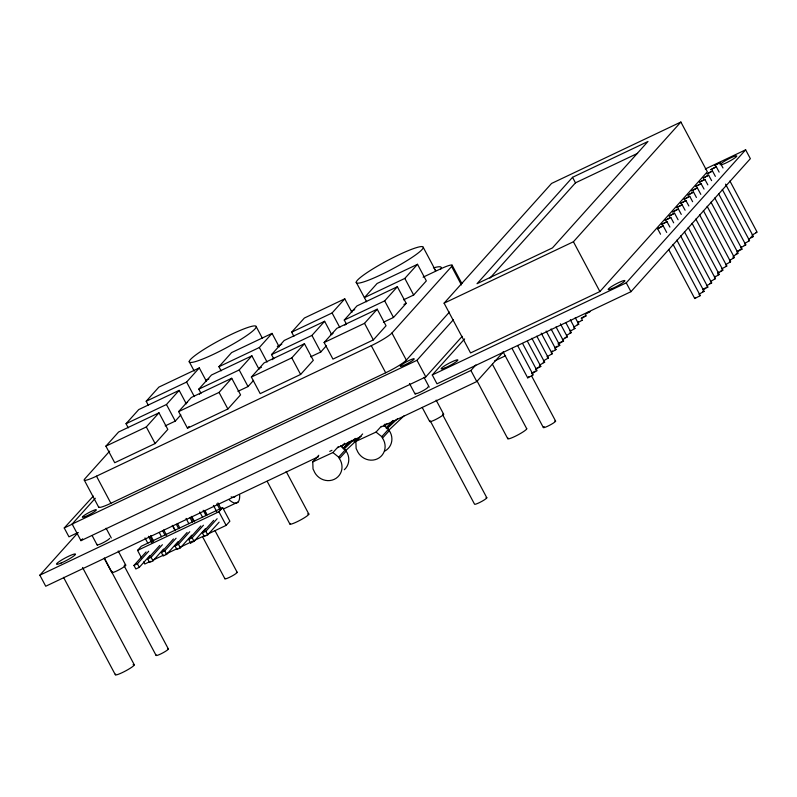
<?xml version="1.0" encoding="UTF-8"?>
<svg xmlns="http://www.w3.org/2000/svg" width="797" height="797" viewBox="0 0 797 797"><rect width="100%" height="100%" fill="white"/><g stroke="black" fill="none" stroke-linecap="round" stroke-linejoin="round"><path stroke-width="1.2" d="M560.401 323.781L567.344 336.852L562.353 339.781M697.325 187.823L691.776 190.832L697.325 187.823L700.802 194.358M707.168 206.343L734.386 257.521L729.903 260.28M536.819 336.185L548.396 357.973L543.385 360.911M678.377 208.944L672.817 211.942L678.377 208.944L681.266 214.393M688.219 227.464L715.427 278.641L710.416 281.58M575.265 317.674L578.742 324.2L573.601 327.149M708.712 175.181L703.133 178.13L708.583 175.131L711.611 180.63M718.555 193.691L745.773 244.878L740.632 247.827M565.95 322.855L571.16 332.658L566.468 335.447M701.131 183.629L695.552 186.578L701.011 183.579L704.03 189.078M710.974 202.149L738.191 253.326L733.041 256.275M522.563 343.447L537.039 370.665L531.868 373.614M667.019 221.646L661.43 224.585L666.9 221.586L669.908 227.095M676.862 240.166L704.08 291.343L698.899 294.292M546.154 331.044L555.997 349.554L551.275 352.354M685.968 200.535L680.499 203.524L685.858 200.475L688.867 205.975M695.821 219.045L723.028 270.233L717.559 273.222M720.089 162.528L714.61 165.517L719.98 162.458L722.989 167.968M729.932 181.039L757.15 232.226L751.96 235.165M531.888 338.277L544.63 362.237L539.4 365.185M674.601 213.217L669.012 216.117L674.511 213.148L678.078 219.753M684.444 231.728L711.661 282.915L706.431 285.854M541.203 333.096L552.211 353.788L546.981 356.737M682.182 204.769L676.593 207.678L682.093 204.699L685.081 210.219M692.025 223.28L719.243 274.467L714.451 277.276M570.323 319.736L574.956 328.454L570.164 331.263M704.927 179.435L699.338 182.334L704.837 179.355L707.826 184.874M714.77 197.945L741.987 249.132L736.757 252.071M517.612 345.529L533.253 374.929L527.724 377.878L528.122 377.33M660.534 234.208L657.645 228.769L662.516 225.95L663.164 225.82L666.7 232.445M663.224 225.91L657.645 228.769M673.067 244.43L700.284 295.607L694.755 298.556L695.622 297.67M712.498 171.016L706.969 173.945L712.458 170.917L715.357 176.366M716.284 166.802L710.745 169.721L716.264 166.703L719.153 172.142M105.901 446.141L118.584 432.014L158.992 412.816L167.818 429.414L155.136 443.55L114.718 462.738L105.901 446.141L146.309 426.953L158.992 412.816M128.257 427.85L126.046 423.695L138.738 409.568L179.146 390.371L186.319 403.86M148.401 405.404L146.2 401.25L158.882 387.113L199.29 367.925L206.463 381.404M109.667 451.152L84.801 478.858A18.949 2.441 -28 0 0 96.487 476.168L371.282 345.669A18.949 2.441 -28 0 0 391.925 333.007L451.62 266.497L461.423 284.928M126.046 423.695L166.463 404.507L179.146 390.371M146.2 401.25L186.608 382.062L199.29 367.925M462.21 336.334L425.807 376.891L80.965 540.665L72.138 524.067L95.311 498.255M178.638 411.601L191.33 397.464L231.738 378.276L240.564 394.874L227.872 409L187.464 428.198L178.638 411.601L219.045 392.413L231.738 378.276M200.993 393.3L198.792 389.155L211.474 375.018L251.882 355.831L259.055 369.31M221.138 370.854L218.936 366.71L231.618 352.573L272.036 333.385L279.199 346.864M165.178 425.897L175.28 421.105L180.829 414.918M199.399 394.236L200.983 392.473M318.511 456.701L45.728 586.243L39.85 575.185L77.986 532.695M80.965 540.665L82.619 538.812M198.792 389.155L239.2 369.957L251.882 355.831M218.936 366.71L259.344 347.512L272.036 333.385M187.464 428.198L189.048 426.425M251.384 377.061L264.066 362.924L304.474 343.736L313.301 360.324L300.618 374.46L260.201 393.648L251.384 377.061L291.792 357.863L304.474 343.736M273.73 358.76L271.528 354.605L284.21 340.478L324.628 321.281L331.791 334.77M293.884 336.314L291.672 332.16L304.364 318.033L344.772 298.835L351.945 312.324M237.924 391.357L248.026 386.555L253.576 380.378M272.136 359.696L273.72 357.923M271.528 354.605L311.936 335.417L324.628 321.281M291.672 332.16L332.09 312.972L344.772 298.835M141.448 557.731L137.552 550.408L141.278 546.254L222.642 507.609L229.875 521.218L226.149 525.372L207.2 534.379M324.12 342.511L336.802 328.374L377.22 309.186L386.037 325.784L373.355 339.911L332.947 359.108L324.12 342.511L364.528 323.323L377.22 309.186M346.476 324.21L344.264 320.065L356.956 305.928L397.364 286.741L406.191 303.338L393.499 317.465L383.397 322.267M310.661 356.807L320.763 352.015L326.312 345.828M344.872 325.146L346.466 323.383M149.866 555.569L139.296 567.344L135.849 568.978L133.966 565.442L146.06 551.972M133.966 565.442L137.413 563.798L148.7 551.235M163.554 549.063L152.984 560.839L149.537 562.483L147.654 558.936L159.749 545.467M147.654 558.936L151.101 557.302L162.389 544.73M344.264 320.065L384.682 300.877L397.364 286.741M417.518 264.295L377.101 283.483L364.418 297.62L404.826 278.422L417.518 264.295L426.335 280.883L413.653 295.02L403.551 299.821M178.05 541.661L166.673 554.343L163.226 555.977L161.343 552.441L173.427 538.971M161.343 552.441L164.79 550.807L176.077 538.234M191.738 535.166L180.361 547.848L176.904 549.482L175.031 545.945L187.116 532.476M175.031 545.945L178.478 544.301L189.756 531.729M205.427 528.66L194.04 541.342L190.593 542.986L188.71 539.439L200.804 525.97M188.71 539.439L192.157 537.806L203.444 525.233M190.593 542.986L192.216 541.173M137.552 550.408L218.906 511.774L222.642 507.609M219.115 522.165L207.728 534.847L204.281 536.481L202.398 532.944L213.686 520.371M202.398 532.944L205.845 531.3L217.133 518.737M444.098 303.169L551.564 183.449L680.877 122.041L707.347 171.823L599.892 291.543L470.569 352.951L444.098 303.169L573.422 241.76L680.877 122.041M98.758 506.553A18.949 2.441 -28 0 0 110.893 503.276L385.688 372.777A18.949 2.441 -28 0 0 406.331 360.114L449.448 312.075M572.535 177.313L477.014 283.722L552.451 247.907L647.971 141.487L572.535 177.313L575.474 182.842L489.926 278.153M72.138 524.067L416.98 360.304L453.383 319.746M705.285 168.984L745.643 149.816L750.356 158.673L630.955 291.692L436.985 383.815L432.273 374.959L464.611 338.934M39.85 575.185L470.907 370.475L475.879 364.936M381.374 426.853L476.785 381.544L503.315 351.975M432.273 374.959L626.253 282.845L745.643 149.816M340.658 445.872L345.45 449.697L346.187 451.132L339.402 458.574A14.994 14.107 42.3 0 1 334.212 479.356A14.994 14.107 42.3 0 1 313.759 470.429L313.022 468.995L312.763 461.881L318.79 455.256M312.763 461.881L332.917 452.557L338.197 446.768M341.325 446.888L344.623 443.262M343.278 448.153L349.036 441.827M339.402 458.574L338.665 457.139L345.45 449.697M383.765 425.409L388.557 429.224L389.295 430.659L382.51 438.101A14.994 14.107 42.3 0 1 377.32 458.883A14.994 14.107 42.3 0 1 356.867 449.956L356.129 448.522L355.87 441.408L362.645 433.957M355.87 441.408L376.025 432.084L381.295 426.295M383.506 425.797L385.15 423.984M384.433 426.415L386.904 423.695M386.376 427.69L392.971 420.447M382.51 438.101L381.773 436.666L388.557 429.224M77.927 532.565L68.95 536.829L64.238 527.973L93.339 496.103M343.049 448.681L351.885 440.352M343.796 449.219L355.273 438.4M353.888 441.697L356.538 439.207M345.798 450.564L359.039 438.081M386.156 428.208L394.107 420.716M386.894 428.746L397.494 418.764M388.896 430.101L403.92 415.944M558.199 343.746L559.076 343.099M531.788 373.195L532.785 372.508M717.778 272.753L718.784 272.056M581.252 318.152L582.368 317.415M535.803 368.802L536.311 368.453M729.394 259.892L729.913 259.543M740.911 247.12L741.469 246.751M570.194 330.596L570.782 330.217M714.481 276.609L715.068 276.24M528.59 376.991L529.198 376.612M577.925 322.058L578.532 321.669M555.21 347.372L555.828 346.984M703.343 289.132L703.97 288.743M551.753 351.387L552.411 350.989M737.813 250.896L738.49 250.497M536.939 368.065L537.636 367.666M559.713 342.71L560.411 342.312M533.442 372.119L534.169 371.721M583.065 317.017L583.793 316.638M556.515 346.595L557.252 346.207M704.678 288.345L705.405 287.956M739.217 250.109L739.935 249.75M750.834 237.317L751.541 236.968M538.373 367.287L539.081 366.949M561.148 341.933L561.845 341.594M575.474 182.842L637.6 153.343M205.516 380.508L208.884 378.914M277.296 346.416L281.789 344.284M351.328 311.258L354.695 309.664M423.107 277.177L439.934 269.187A18.949 2.441 -28 0 1 451.62 266.497M185.332 403.451L187.574 402.385M259.194 368.373L261.436 367.307M330.805 334.361L333.056 333.295M403.94 304.404L406.191 303.338M64.238 527.973L73.224 523.709M494.509 361.001L505.597 355.731M564.953 337.699L565.651 337.36M329.739 451.371L331.98 450.305M337.589 447.645L361.161 436.447M223.489 508.974L238.084 502.04M150.354 561.367L144.785 564.017L143.669 561.925M152.586 560.311L163.734 555.021M165.955 553.955L177.103 548.665M179.335 547.609L190.483 542.319M193.82 540.725L204.968 535.435M736.02 254.034L736.697 253.715M534.897 371.352L535.574 371.043M587.997 312.215L588.674 311.906M720.896 270.91L721.574 270.591M709.599 283.543L711.661 282.915M584.51 316.289L586.283 315.722L581.372 318.651M732.682 258.039L733.32 257.77M744.259 245.277L745.773 244.878M577.227 324.608L578.742 324.2M569.666 333.046L571.16 332.658M702.605 291.722L704.08 291.343M755.705 232.585L756.293 232.345M585.387 314.347L590.119 311.547L589.262 311.667M740.612 249.441L741.987 249.132M717.858 274.786L719.243 274.467M543.245 362.555L544.63 362.237M531.988 375.178L532.535 374.969M744.647 243.533L749.519 240.614L722.301 189.437M581.322 320.255L582.527 320.035L577.616 322.855M725.639 266.258L726.814 266.068L721.494 268.988M554.842 348.209L559.783 345.39L551.066 328.952M752.189 236.689L753.344 236.5L748.413 239.319M702.874 290.018L707.836 287.079L680.628 235.902M539.718 366.67L540.804 366.411L535.474 369.429M729.514 262.004L730.59 261.745L725.609 264.684M566.288 337.101L567.344 336.852M714.381 278.88L715.427 278.641M555.13 349.684L555.997 349.554M574.149 328.543L574.956 328.454M551.404 353.888L552.211 353.788M699.577 295.647L700.284 295.607M748.891 240.724L749.519 240.614M559.145 345.38L559.753 345.28M707.268 287.159L707.836 287.079M563.001 341.136L563.559 341.066L558.209 344.095M733.828 257.59L734.386 257.521M547.858 358.022L548.396 357.973M689.724 196.261L684.215 199.29L689.724 196.261L692.623 201.711M670.785 217.382L665.246 220.4L670.785 217.382L673.674 222.831M693.529 192.047L687.99 195.056L693.529 192.047L696.429 197.497M376.025 432.084L381.773 436.666M332.917 452.557L338.665 457.139M725.529 184.127L753.324 236.4M703.372 210.557L730.59 261.745M699.567 214.782L726.784 265.959M668.643 249.461L694.695 298.467M626.253 282.845L630.955 291.692M573.422 241.76L599.892 291.543M556.027 326.909L563.559 341.066M527.484 341.365L540.804 366.411M531.768 376.264L555.619 421.125M512.033 348.389L527.664 377.788M503.186 352.015L543.325 427.511M452.108 265.172L461.901 283.602M492.416 364.219L526.747 428.776M423.307 247.459A37.907 4.882 -28 0 1 372.737 278.482A37.907 4.882 -28 0 1 373.235 268.669A37.907 4.882 -28 0 1 423.307 247.459L435.66 270.691A37.907 4.882 -28 0 0 434.594 269.814M476.895 380.657L507.729 438.649M470.907 370.475L476.785 381.544M404.826 278.422L413.653 295.02M416.98 360.304L425.807 376.891M384.682 300.877L393.499 317.465M424.034 377.35L429.224 387.113M436.148 400.124L443.65 414.231M442.604 414.629L486.818 497.776M391.925 333.007L406.331 360.114M430.31 421.005L474.524 504.162A6.954 0.897 -28 0 0 482.215 501.154A6.954 0.897 -28 0 0 486.021 497.687M356.219 282.287L366.62 301.764M409.479 383.516L415.247 394.366M422.171 407.387L429.673 421.483M364.528 323.323L373.355 339.911M371.282 345.669L385.688 372.777M332.09 312.972L339.811 327.487M311.936 335.417L320.763 352.015M291.792 357.863L300.618 374.46M256.275 326.78A37.907 4.882 -28 0 1 205.706 357.803A37.907 4.882 -28 0 1 206.204 348A37.907 4.882 -28 0 1 256.275 326.78L262.452 338.396M259.344 347.512L267.065 362.037M239.2 369.957L248.026 386.555M286.173 471.455L308.857 514.125M267.164 481.318L289.849 523.988M219.045 392.413L227.872 409M189.178 361.609L194.239 371.113M186.608 382.062L194.329 396.577M166.463 404.507L175.28 421.105M217.93 502.887L221.367 509.353M216.874 503.774L220.271 510.16M218.906 511.774L226.149 525.372M213.427 505.408L216.824 511.794M204.819 510.469L207.11 514.782M205.188 512.172L206.353 514.364M215.07 530.772L237.187 572.356M203.195 510.269L206.015 515.589M199.738 511.913L202.568 517.233M205.845 531.3L207.728 534.847M146.309 426.953L155.136 443.55M191.718 516.376L194.627 521.846M202.777 537.158L224.884 578.742M191.131 516.964L193.422 521.278M190.075 517.841L192.336 522.095M186.06 518.409L188.879 523.729M192.157 537.806L194.04 541.342M177.442 523.47L179.733 527.773M176.386 524.336L178.648 528.59M172.939 525.97L175.201 530.224M172.301 525.372L175.181 530.782M178.478 544.301L180.361 547.848M163.754 529.965L166.623 535.355M162.698 530.832L164.959 535.086M159.251 532.476L161.512 536.73M164.79 550.807L166.673 554.343M150.733 535.574L153.622 541.004M150.075 536.471L152.934 541.85M148.451 536.271L151.838 542.657M144.994 537.905L147.824 543.225M151.101 557.302L152.984 560.839M96.487 476.168L110.893 503.276M137.413 563.798L139.296 567.344M84.313 480.183L98.728 507.29M106.101 528.222L111.291 537.985M118.215 550.996L125.707 565.093M124.163 565.85L168.376 649.007M104.297 558.01L156.082 655.393M92.193 535.684L97.383 545.437M104.297 558.458L111.799 572.555M82.539 567.464L134.314 664.847M63.531 577.337L115.306 674.71M427.81 386.983A6.954 0.897 -28 0 1 421.802 391.377A6.954 0.897 -28 0 1 415.924 393.15M109.568 538.373A6.954 0.897 -28 0 1 102.564 543.006A6.954 0.897 -28 0 1 97.493 544.381M307.622 513.985A10.74 1.385 -28 0 1 300.519 520.003A10.74 1.385 -28 0 1 290.198 523.41M167.579 648.917A6.954 0.897 -28 0 1 162.977 652.813A6.954 0.897 -28 0 1 156.302 655.014M433.369 267.961A44.224 5.699 -28 0 1 440.592 269.247M554.822 421.035A6.954 0.897 -28 0 1 549.422 425.359A6.954 0.897 -28 0 1 544.172 426.564M526.438 428.527A10.74 1.385 -28 0 1 517.153 435.321A10.74 1.385 -28 0 1 508.078 438.061M346.187 451.132A14.994 14.107 42.3 0 1 344.324 469.722M389.295 430.659A14.994 14.107 42.3 0 1 384.991 450.982M720.06 164.73A9.474 1.225 -28 0 1 731.377 157.557A9.474 1.225 -28 0 1 734.824 157.945A9.474 1.225 -28 0 1 721.146 164.849M133.079 664.708A10.74 1.385 -28 0 1 125.976 670.725A10.74 1.385 -28 0 1 115.655 674.132M124.452 565.193A7.9 1.016 -28 0 1 119.42 569.626A7.9 1.016 -28 0 1 112.397 571.658M442.733 414.121A7.9 1.016 -28 0 1 437.513 418.555A7.9 1.016 -28 0 1 429.922 421.055M236.38 572.266A6.954 0.897 -28 0 1 231.788 576.161A6.954 0.897 -28 0 1 225.103 578.363M239.668 494.967A28.433 9.365 64.6 0 1 229.456 500.048M235.135 496.511A22.107 7.283 64.6 0 1 231.15 496.83M61.18 563.001A10.74 1.385 -28 0 0 75.506 554.204A10.74 1.385 -28 0 0 61.309 560.221A10.74 1.385 -28 0 0 61.18 563.001M612.255 288.484A9.474 1.225 -28 0 0 624.898 280.733A9.474 1.225 -28 0 0 612.375 286.033A9.474 1.225 -28 0 0 612.255 288.484M445.224 367.806A9.474 1.225 -28 0 0 457.867 360.055A9.474 1.225 -28 0 0 445.344 365.355A9.474 1.225 -28 0 0 445.224 367.806M84.89 516.715A7.9 1.016 -28 0 0 96.238 510.12A7.9 1.016 -28 0 0 86.903 513.706A7.9 1.016 -28 0 0 84.89 516.715M403.7 365.375A7.9 1.016 -28 0 0 414.231 358.909A7.9 1.016 -28 0 0 403.8 363.332A7.9 1.016 -28 0 0 403.7 365.375"/></g></svg>
